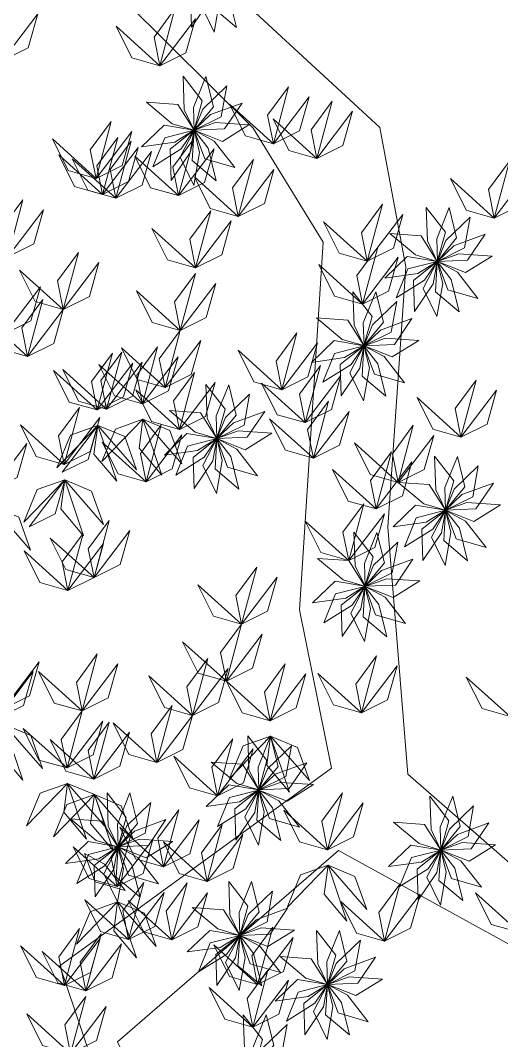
# Model space of a CAD drawing. Header units: inches. Extents: x -173 to 14008, y -3334 to 10368.
# Drawn here: x 9399.7 to 9448.7, y 554.3 to 658 of the extents above; entities that cross this region are included whole.
import ezdxf

# ---------------------------------------------------------------- set-up
doc = ezdxf.new("R2010")
doc.units = ezdxf.units.IN
doc.header["$MEASUREMENT"] = 0
doc.layers.add('ARREDAMENTO', color=8, linetype='Continuous', lineweight=18)

msp = doc.modelspace()

# ---------------------------------------------------------------- linework, layer by layer
at = {"layer": 'ARREDAMENTO', "linetype": 'Continuous', "lineweight": 0}
for points in [[(9460.47, 562.75), (9439.12, 581.37), (9437.09, 606.5), (9438.93, 632.95), (9436.29, 647.12), (9417.53, 664.46)], [(9410.45, 659.92), (9423.4, 647.07), (9430.53, 635.49), (9428.1, 598.09), (9431.38, 581.98), (9403.73, 561.89), (9412.87, 534.84), (9415.51, 517.44), (9401.4, 498.69), (9385.94, 493.47), (9365.96, 492.1), (9351.19, 475.28), (9349.29, 468.18), (9354.42, 475.3), (9366.61, 490.17), (9386.59, 491.54), (9403.34, 496.12), (9417.45, 514.87), (9421.91, 530.36), (9417.37, 537.44), (9409.57, 554.17), (9432.06, 573.6), (9462.43, 556.95)]]:
    msp.add_lwpolyline(points, dxfattribs=at)
at = {"layer": 'ARREDAMENTO', "lineweight": 0}
for points in [[(9417.13, 657.34), (9419.04, 660.17), (9419.45, 662.44), (9417.03, 660.52), (9417.13, 657.34)], [(9419.41, 656.84), (9420, 660.2), (9419.45, 662.44), (9418.02, 659.7), (9419.41, 656.84)], [(9421.69, 657.3), (9420.87, 660.61), (9419.45, 662.43), (9419.26, 659.36), (9421.69, 657.3)], [(9413.89, 653.42), (9413.31, 656.32), (9415.43, 659.21), (9413.89, 653.42)], [(9397.85, 653.92), (9400.51, 655.24), (9401.48, 658.69), (9397.85, 653.92)], [(9413.89, 653.42), (9416.55, 654.74), (9417.52, 658.19), (9413.89, 653.42)], [(9413.89, 653.42), (9411.04, 654.22), (9409.44, 657.44), (9413.89, 653.42)], [(9416.26, 652.35), (9416.38, 648.94), (9417.38, 646.87), (9418.21, 649.84), (9416.26, 652.35)], [(9418.59, 652.33), (9417.32, 649.17), (9417.39, 646.87), (9419.35, 649.24), (9418.59, 652.33)], [(9420.71, 651.37), (9418.26, 649), (9417.39, 646.86), (9420.15, 648.23), (9420.71, 651.37)], [(9425.45, 645.48), (9424.86, 648.39), (9426.99, 651.28), (9425.45, 645.48)], [(9412.55, 649.7), (9415.16, 647.51), (9417.38, 646.87), (9415.72, 649.47), (9412.55, 649.7)], [(9422.26, 649.62), (9419.06, 648.46), (9417.39, 646.86), (9420.47, 646.99), (9422.26, 649.62)], [(9425.45, 645.48), (9422.6, 646.29), (9421, 649.5), (9425.45, 645.48)], [(9425.45, 645.48), (9428.1, 646.8), (9429.08, 650.26), (9425.45, 645.48)], [(9429.88, 644), (9429.29, 646.91), (9431.42, 649.8), (9429.88, 644)], [(9429.88, 644), (9432.53, 645.32), (9433.51, 648.78), (9429.88, 644)], [(9407.41, 641.95), (9406.82, 644.85), (9408.95, 647.74), (9407.41, 641.95)], [(9422.96, 647.4), (9419.56, 647.64), (9417.39, 646.86), (9420.26, 645.72), (9422.96, 647.4)], [(9429.88, 644), (9427.02, 644.81), (9425.42, 648.02), (9429.88, 644)], [(9407.41, 641.95), (9410.06, 643.27), (9411.04, 646.72), (9407.41, 641.95)], [(9412.04, 645.17), (9415.41, 645.65), (9417.37, 646.86), (9414.33, 647.38), (9412.04, 645.17)], [(9413.19, 643.14), (9416.08, 644.95), (9417.37, 646.86), (9414.39, 646.09), (9413.19, 643.14)], [(9415.06, 641.76), (9416.97, 644.58), (9417.37, 646.85), (9414.96, 644.94), (9415.06, 641.76)], [(9417.34, 641.25), (9417.93, 644.61), (9417.38, 646.85), (9415.95, 644.12), (9417.34, 641.25)], [(9419.62, 641.72), (9418.8, 645.03), (9417.38, 646.85), (9417.19, 643.77), (9419.62, 641.72)], [(9421.52, 643.08), (9419.42, 645.76), (9417.39, 646.85), (9418.46, 643.96), (9421.52, 643.08)], [(9407.41, 641.95), (9404.56, 642.75), (9402.96, 645.97), (9407.41, 641.95)], [(9408.06, 640.32), (9407.48, 643.23), (9409.61, 646.12), (9408.06, 640.32)], [(9409.43, 639.94), (9408.85, 642.85), (9410.97, 645.74), (9409.43, 639.94)], [(9415.8, 640.21), (9415.21, 643.11), (9417.34, 646), (9415.8, 640.21)], [(9408.06, 640.32), (9405.21, 641.13), (9403.61, 644.34), (9408.06, 640.32)], [(9408.06, 640.32), (9410.72, 641.65), (9411.69, 645.1), (9408.06, 640.32)], [(9409.43, 639.94), (9412.08, 641.26), (9413.06, 644.71), (9409.43, 639.94)], [(9415.8, 640.21), (9418.45, 641.53), (9419.43, 644.98), (9415.8, 640.21)], [(9409.43, 639.94), (9406.58, 640.75), (9404.98, 643.96), (9409.43, 639.94)], [(9415.8, 640.21), (9412.94, 641.01), (9411.34, 644.23), (9415.8, 640.21)], [(9421.88, 638.1), (9421.29, 641), (9423.42, 643.89), (9421.88, 638.1)], [(9447.93, 637.92), (9447.34, 640.83), (9449.47, 643.72), (9447.93, 637.92)], [(9421.88, 638.1), (9424.53, 639.42), (9425.51, 642.87), (9421.88, 638.1)], [(9447.93, 637.92), (9450.58, 639.24), (9451.56, 642.7), (9447.93, 637.92)], [(9421.88, 638.1), (9419.03, 638.91), (9417.43, 642.12), (9421.88, 638.1)], [(9447.93, 637.92), (9445.08, 638.73), (9443.48, 641.94), (9447.93, 637.92)], [(9398.42, 634), (9397.83, 636.9), (9399.96, 639.79), (9398.42, 634)], [(9435, 633.53), (9434.42, 636.44), (9436.55, 639.33), (9435, 633.53)], [(9398.42, 634), (9401.07, 635.32), (9402.05, 638.77), (9398.42, 634)], [(9417.54, 632.86), (9416.95, 635.77), (9419.08, 638.66), (9417.54, 632.86)], [(9435, 633.53), (9437.66, 634.85), (9438.63, 638.3), (9435, 633.53)], [(9441.01, 639.01), (9441.13, 635.6), (9442.13, 633.52), (9442.96, 636.49), (9441.01, 639.01)], [(9443.34, 638.99), (9442.07, 635.83), (9442.14, 633.52), (9444.1, 635.9), (9443.34, 638.99)], [(9417.54, 632.86), (9420.19, 634.18), (9421.17, 637.64), (9417.54, 632.86)], [(9435, 633.53), (9432.15, 634.34), (9430.55, 637.55), (9435, 633.53)], [(9445.46, 638.02), (9443.01, 635.65), (9442.14, 633.52), (9444.9, 634.89), (9445.46, 638.02)], [(9417.54, 632.86), (9414.69, 633.67), (9413.09, 636.88), (9417.54, 632.86)], [(9437.3, 636.36), (9439.91, 634.17), (9442.13, 633.52), (9440.48, 636.13), (9437.3, 636.36)], [(9447.01, 636.28), (9443.81, 635.11), (9442.14, 633.52), (9445.22, 633.64), (9447.01, 636.28)], [(9434.53, 629.18), (9433.94, 632.08), (9436.07, 634.97), (9434.53, 629.18)], [(9404.07, 628.62), (9403.48, 631.53), (9405.61, 634.42), (9404.07, 628.62)], [(9434.53, 629.18), (9437.18, 630.5), (9438.16, 633.95), (9434.53, 629.18)], [(9436.79, 631.83), (9440.16, 632.3), (9442.12, 633.52), (9439.08, 634.03), (9436.79, 631.83)], [(9447.71, 634.06), (9444.31, 634.29), (9442.14, 633.51), (9445.01, 632.38), (9447.71, 634.06)], [(9404.07, 628.62), (9406.72, 629.94), (9407.7, 633.4), (9404.07, 628.62)], [(9434.53, 629.18), (9431.67, 629.99), (9430.07, 633.2), (9434.53, 629.18)], [(9437.94, 629.8), (9440.83, 631.6), (9442.12, 633.51), (9439.14, 632.75), (9437.94, 629.8)], [(9439.81, 628.41), (9441.72, 631.24), (9442.13, 633.51), (9439.71, 631.59), (9439.81, 628.41)], [(9442.09, 627.91), (9442.68, 631.27), (9442.13, 633.51), (9440.7, 630.77), (9442.09, 627.91)], [(9444.37, 628.38), (9443.55, 631.68), (9442.13, 633.51), (9441.94, 630.43), (9444.37, 628.38)], [(9446.27, 629.73), (9444.17, 632.42), (9442.14, 633.51), (9443.21, 630.62), (9446.27, 629.73)], [(9404.07, 628.62), (9401.21, 629.43), (9399.61, 632.64), (9404.07, 628.62)], [(9415.97, 626.5), (9415.39, 629.4), (9417.51, 632.29), (9415.97, 626.5)], [(9398.12, 626.16), (9400.77, 627.48), (9401.75, 630.93), (9398.12, 626.16)], [(9415.97, 626.5), (9418.62, 627.82), (9419.6, 631.27), (9415.97, 626.5)], [(9415.97, 626.5), (9413.12, 627.3), (9411.52, 630.52), (9415.97, 626.5)], [(9433.55, 630.43), (9433.67, 627.03), (9434.67, 624.95), (9435.5, 627.92), (9433.55, 630.43)], [(9435.88, 630.42), (9434.6, 627.26), (9434.68, 624.95), (9436.64, 627.33), (9435.88, 630.42)], [(9400.44, 623.85), (9399.85, 626.75), (9401.98, 629.64), (9400.44, 623.85)], [(9438, 629.45), (9435.55, 627.08), (9434.68, 624.95), (9437.44, 626.32), (9438, 629.45)], [(9400.44, 623.85), (9397.58, 624.65), (9395.98, 627.87), (9400.44, 623.85)], [(9400.44, 623.85), (9403.09, 625.17), (9404.07, 628.62), (9400.44, 623.85)], [(9429.84, 627.78), (9432.45, 625.59), (9434.66, 624.95), (9433.01, 627.55), (9429.84, 627.78)], [(9439.55, 627.71), (9436.34, 626.54), (9434.68, 624.94), (9437.76, 625.07), (9439.55, 627.71)], [(9414.43, 620.7), (9413.84, 623.61), (9415.97, 626.5), (9414.43, 620.7)], [(9426.31, 620.46), (9425.73, 623.37), (9427.85, 626.26), (9426.31, 620.46)], [(9440.25, 625.48), (9436.85, 625.72), (9434.68, 624.94), (9437.55, 623.8), (9440.25, 625.48)], [(9414.43, 620.7), (9411.58, 621.51), (9409.98, 624.72), (9414.43, 620.7)], [(9412.12, 619.03), (9411.54, 621.94), (9413.67, 624.83), (9412.12, 619.03)], [(9414.43, 620.7), (9417.08, 622.02), (9418.06, 625.48), (9414.43, 620.7)], [(9426.31, 620.46), (9428.97, 621.78), (9429.94, 625.23), (9426.31, 620.46)], [(9429.33, 623.25), (9432.7, 623.73), (9434.66, 624.94), (9431.62, 625.46), (9429.33, 623.25)], [(9430.47, 621.23), (9433.36, 623.03), (9434.66, 624.94), (9431.67, 624.17), (9430.47, 621.23)], [(9432.35, 619.84), (9434.25, 622.67), (9434.66, 624.94), (9432.25, 623.02), (9432.35, 619.84)], [(9434.62, 619.34), (9435.22, 622.69), (9434.67, 624.93), (9433.24, 622.2), (9434.62, 619.34)], [(9436.91, 619.8), (9436.08, 623.11), (9434.67, 624.93), (9434.48, 621.86), (9436.91, 619.8)], [(9438.8, 621.16), (9436.71, 623.84), (9434.67, 624.93), (9435.75, 622.04), (9438.8, 621.16)], [(9407.53, 618.41), (9406.94, 621.31), (9409.07, 624.2), (9407.53, 618.41)], [(9408.46, 618.5), (9407.88, 621.4), (9410.01, 624.29), (9408.46, 618.5)], [(9412.12, 619.03), (9414.78, 620.35), (9415.75, 623.8), (9412.12, 619.03)], [(9426.31, 620.46), (9423.46, 621.27), (9421.86, 624.48), (9426.31, 620.46)], [(9408.46, 618.5), (9405.61, 619.3), (9404.01, 622.52), (9408.46, 618.5)], [(9407.53, 618.41), (9410.18, 619.73), (9411.16, 623.18), (9407.53, 618.41)], [(9412.12, 619.03), (9409.27, 619.84), (9407.67, 623.05), (9412.12, 619.03)], [(9408.46, 618.5), (9411.12, 619.82), (9412.1, 623.27), (9408.46, 618.5)], [(9428.7, 617.12), (9428.11, 620.03), (9430.24, 622.92), (9428.7, 617.12)], [(9407.53, 618.41), (9404.68, 619.21), (9403.08, 622.43), (9407.53, 618.41)], [(9415.89, 616.43), (9415.3, 619.34), (9417.43, 622.23), (9415.89, 616.43)], [(9428.7, 617.12), (9431.35, 618.45), (9432.33, 621.9), (9428.7, 617.12)], [(9444.53, 615.66), (9443.95, 618.56), (9446.07, 621.45), (9444.53, 615.66)], [(9415.89, 616.43), (9413.03, 617.24), (9411.44, 620.45), (9415.89, 616.43)], [(9415.89, 616.43), (9418.54, 617.75), (9419.52, 621.2), (9415.89, 616.43)], [(9418.58, 621), (9418.7, 617.59), (9419.7, 615.52), (9420.53, 618.49), (9418.58, 621)], [(9420.91, 620.98), (9419.64, 617.82), (9419.71, 615.51), (9421.67, 617.89), (9420.91, 620.98)], [(9428.7, 617.12), (9425.85, 617.93), (9424.25, 621.14), (9428.7, 617.12)], [(9444.53, 615.66), (9447.19, 616.98), (9448.16, 620.43), (9444.53, 615.66)], [(9423.03, 620.02), (9420.58, 617.65), (9419.71, 615.51), (9422.47, 616.88), (9423.03, 620.02)], [(9444.53, 615.66), (9441.68, 616.46), (9440.08, 619.67), (9444.53, 615.66)], [(9404.16, 612.87), (9403.58, 615.77), (9405.71, 618.66), (9404.16, 612.87)], [(9404.16, 612.87), (9403.58, 615.77), (9405.71, 618.66), (9404.16, 612.87)], [(9414.87, 618.35), (9417.48, 616.16), (9419.7, 615.52), (9418.04, 618.12), (9414.87, 618.35)], [(9429.52, 613.5), (9428.93, 616.41), (9431.06, 619.3), (9429.52, 613.5)], [(9404.16, 612.87), (9406.82, 614.19), (9407.8, 617.64), (9404.16, 612.87)], [(9404.16, 612.87), (9406.82, 614.19), (9407.8, 617.64), (9404.16, 612.87)], [(9412.18, 617.46), (9409.38, 616.47), (9408, 613.16), (9412.18, 617.46)], [(9412.18, 617.46), (9411.79, 614.53), (9414.1, 611.78), (9412.18, 617.46)], [(9412.18, 617.46), (9414.91, 616.32), (9416.12, 612.94), (9412.18, 617.46)], [(9424.58, 618.27), (9421.38, 617.1), (9419.71, 615.51), (9422.79, 615.64), (9424.58, 618.27)], [(9429.52, 613.5), (9426.67, 614.31), (9425.07, 617.52), (9429.52, 613.5)], [(9429.52, 613.5), (9432.17, 614.82), (9433.15, 618.27), (9429.52, 613.5)], [(9404.16, 612.87), (9401.31, 613.67), (9399.71, 616.89), (9404.16, 612.87)], [(9404.16, 612.87), (9401.31, 613.67), (9399.71, 616.89), (9404.16, 612.87)], [(9407.58, 616.84), (9404.79, 615.84), (9403.41, 612.53), (9407.58, 616.84)], [(9403.95, 612.07), (9406.6, 613.39), (9407.58, 616.84), (9403.95, 612.07)], [(9407.58, 616.84), (9407.19, 613.9), (9409.51, 611.16), (9407.58, 616.84)], [(9407.58, 616.84), (9410.32, 615.7), (9411.52, 612.32), (9407.58, 616.84)], [(9412.5, 611.1), (9411.91, 614), (9414.04, 616.89), (9412.5, 611.1)], [(9425.28, 616.05), (9421.88, 616.29), (9419.71, 615.5), (9422.58, 614.37), (9425.28, 616.05)], [(9438.14, 611.05), (9437.56, 613.96), (9439.68, 616.85), (9438.14, 611.05)], [(9412.5, 611.1), (9415.15, 612.42), (9416.13, 615.87), (9412.5, 611.1)], [(9414.36, 613.82), (9417.73, 614.29), (9419.69, 615.51), (9416.65, 616.02), (9414.36, 613.82)], [(9415.51, 611.79), (9418.4, 613.6), (9419.69, 615.51), (9416.71, 614.74), (9415.51, 611.79)], [(9417.38, 610.41), (9419.29, 613.23), (9419.7, 615.5), (9417.28, 613.59), (9417.38, 610.41)], [(9419.66, 609.9), (9420.25, 613.26), (9419.7, 615.5), (9418.27, 612.77), (9419.66, 609.9)], [(9421.94, 610.37), (9421.12, 613.68), (9419.7, 615.5), (9419.51, 612.42), (9421.94, 610.37)], [(9423.84, 611.72), (9421.74, 614.41), (9419.71, 615.5), (9420.78, 612.61), (9423.84, 611.72)], [(9438.14, 611.05), (9440.79, 612.37), (9441.77, 615.82), (9438.14, 611.05)], [(9396.74, 610.23), (9399.39, 611.55), (9400.37, 615), (9396.74, 610.23)], [(9412.5, 611.1), (9409.64, 611.9), (9408.04, 615.12), (9412.5, 611.1)], [(9438.14, 611.05), (9435.29, 611.86), (9433.69, 615.07), (9438.14, 611.05)], [(9435.92, 608.35), (9435.34, 611.25), (9437.47, 614.14), (9435.92, 608.35)], [(9441.85, 613.7), (9441.97, 610.29), (9442.97, 608.22), (9443.8, 611.19), (9441.85, 613.7)], [(9444.18, 613.68), (9442.9, 610.52), (9442.98, 608.22), (9444.94, 610.59), (9444.18, 613.68)], [(9435.92, 608.35), (9433.07, 609.15), (9431.47, 612.37), (9435.92, 608.35)], [(9435.92, 608.35), (9438.58, 609.67), (9439.55, 613.12), (9435.92, 608.35)], [(9446.3, 612.72), (9443.85, 610.35), (9442.98, 608.21), (9445.74, 609.58), (9446.3, 612.72)], [(9404.22, 611.3), (9401.42, 610.31), (9400.04, 606.99), (9404.22, 611.3)], [(9400.59, 606.53), (9403.24, 607.85), (9404.22, 611.3), (9400.59, 606.53)], [(9404.22, 611.3), (9403.83, 608.36), (9406.14, 605.62), (9404.22, 611.3)], [(9404.22, 611.3), (9406.95, 610.16), (9408.16, 606.78), (9404.22, 611.3)], [(9438.14, 611.05), (9440.75, 608.86), (9442.97, 608.22), (9441.31, 610.82), (9438.14, 611.05)], [(9447.85, 610.97), (9444.64, 609.81), (9442.98, 608.21), (9446.06, 608.34), (9447.85, 610.97)], [(9396.79, 608.66), (9399.53, 607.52), (9400.73, 604.14), (9396.79, 608.66)], [(9433.12, 603.09), (9432.53, 605.99), (9434.66, 608.88), (9433.12, 603.09)], [(9437.63, 606.52), (9441, 606.99), (9442.96, 608.21), (9439.92, 608.72), (9437.63, 606.52)], [(9438.78, 604.49), (9441.67, 606.3), (9442.96, 608.21), (9439.97, 607.44), (9438.78, 604.49)], [(9440.65, 603.11), (9442.56, 605.93), (9442.96, 608.2), (9440.55, 606.29), (9440.65, 603.11)], [(9442.93, 602.6), (9443.52, 605.96), (9442.97, 608.2), (9441.54, 605.47), (9442.93, 602.6)], [(9445.21, 603.07), (9444.38, 606.38), (9442.97, 608.2), (9442.78, 605.12), (9445.21, 603.07)], [(9447.11, 604.42), (9445.01, 607.11), (9442.97, 608.2), (9444.05, 605.31), (9447.11, 604.42)], [(9448.55, 608.75), (9445.15, 608.99), (9442.98, 608.21), (9445.85, 607.07), (9448.55, 608.75)], [(9407.2, 601.37), (9406.61, 604.28), (9408.74, 607.17), (9407.2, 601.37)], [(9433.12, 603.09), (9430.27, 603.9), (9428.67, 607.11), (9433.12, 603.09)], [(9433.12, 603.09), (9435.77, 604.41), (9436.75, 607.86), (9433.12, 603.09)], [(9407.2, 601.37), (9409.85, 602.69), (9410.83, 606.15), (9407.2, 601.37)], [(9433.65, 605.97), (9433.77, 602.56), (9434.78, 600.49), (9435.61, 603.46), (9433.65, 605.97)], [(9435.99, 605.95), (9434.71, 602.79), (9434.78, 600.48), (9436.75, 602.86), (9435.99, 605.95)], [(9407.2, 601.37), (9404.34, 602.18), (9402.74, 605.39), (9407.2, 601.37)], [(9404.54, 600.05), (9403.96, 602.96), (9406.08, 605.85), (9404.54, 600.05)], [(9438.11, 604.98), (9435.65, 602.62), (9434.78, 600.48), (9437.55, 601.85), (9438.11, 604.98)], [(9404.54, 600.05), (9401.69, 600.86), (9400.09, 604.07), (9404.54, 600.05)], [(9404.54, 600.05), (9407.2, 601.37), (9408.17, 604.82), (9404.54, 600.05)], [(9429.94, 603.32), (9432.56, 601.13), (9434.77, 600.48), (9433.12, 603.09), (9429.94, 603.32)], [(9439.65, 603.24), (9436.45, 602.07), (9434.78, 600.48), (9437.87, 600.61), (9439.65, 603.24)], [(9422.21, 596.62), (9421.62, 599.53), (9423.75, 602.42), (9422.21, 596.62)], [(9422.21, 596.62), (9424.86, 597.94), (9425.84, 601.4), (9422.21, 596.62)], [(9429.43, 598.79), (9432.81, 599.26), (9434.77, 600.48), (9431.73, 600.99), (9429.43, 598.79)], [(9440.35, 601.02), (9436.95, 601.25), (9434.78, 600.47), (9437.65, 599.34), (9440.35, 601.02)], [(9422.21, 596.62), (9419.36, 597.43), (9417.76, 600.64), (9422.21, 596.62)], [(9430.58, 596.76), (9433.47, 598.57), (9434.77, 600.47), (9431.78, 599.71), (9430.58, 596.76)], [(9432.45, 595.37), (9434.36, 598.2), (9434.77, 600.47), (9432.35, 598.56), (9432.45, 595.37)], [(9434.73, 594.87), (9435.32, 598.23), (9434.77, 600.47), (9433.34, 597.74), (9434.73, 594.87)], [(9437.01, 595.34), (9436.19, 598.64), (9434.77, 600.47), (9434.58, 597.39), (9437.01, 595.34)], [(9438.91, 596.69), (9436.81, 599.38), (9434.78, 600.47), (9435.85, 597.58), (9438.91, 596.69)], [(9420.67, 590.83), (9420.08, 593.73), (9422.21, 596.62), (9420.67, 590.83)], [(9420.67, 590.83), (9423.32, 592.15), (9424.3, 595.6), (9420.67, 590.83)], [(9420.67, 590.83), (9417.81, 591.63), (9416.21, 594.84), (9420.67, 590.83)], [(9405.99, 587.8), (9405.4, 590.71), (9407.53, 593.6), (9405.99, 587.8)], [(9397.98, 588.03), (9400.63, 589.35), (9401.61, 592.8), (9397.98, 588.03)], [(9405.99, 587.8), (9408.64, 589.12), (9409.62, 592.58), (9405.99, 587.8)], [(9417.23, 587.34), (9416.64, 590.25), (9418.77, 593.14), (9417.23, 587.34)], [(9425.12, 586.81), (9424.53, 589.71), (9426.66, 592.6), (9425.12, 586.81)], [(9434.42, 587.6), (9433.83, 590.51), (9435.96, 593.4), (9434.42, 587.6)], [(9397.37, 587.04), (9400.02, 588.36), (9401, 591.81), (9397.37, 587.04)], [(9405.99, 587.8), (9403.14, 588.61), (9401.54, 591.82), (9405.99, 587.8)], [(9417.23, 587.34), (9414.38, 588.15), (9412.78, 591.36), (9417.23, 587.34)], [(9417.23, 587.34), (9419.88, 588.67), (9420.86, 592.12), (9417.23, 587.34)], [(9425.12, 586.81), (9427.77, 588.13), (9428.75, 591.58), (9425.12, 586.81)], [(9434.42, 587.6), (9431.56, 588.41), (9429.96, 591.62), (9434.42, 587.6)], [(9434.42, 587.6), (9437.07, 588.93), (9438.05, 592.38), (9434.42, 587.6)], [(9425.12, 586.81), (9422.27, 587.61), (9420.67, 590.83), (9425.12, 586.81)], [(9449.53, 587.23), (9446.68, 588.04), (9445.08, 591.25), (9449.53, 587.23)], [(9413.6, 582.57), (9413.01, 585.48), (9415.14, 588.37), (9413.6, 582.57)], [(9404.45, 582.01), (9403.86, 584.91), (9405.99, 587.8), (9404.45, 582.01)], [(9413.6, 582.57), (9416.25, 583.89), (9417.23, 587.34), (9413.6, 582.57)], [(9398.03, 586.46), (9397.64, 583.52), (9399.95, 580.78), (9398.03, 586.46)], [(9398.03, 586.46), (9400.76, 585.32), (9401.97, 581.94), (9398.03, 586.46)], [(9404.45, 582.01), (9407.1, 583.33), (9408.08, 586.78), (9404.45, 582.01)], [(9407.18, 580.87), (9406.6, 583.77), (9408.73, 586.66), (9407.18, 580.87)], [(9413.6, 582.57), (9410.75, 583.38), (9409.15, 586.59), (9413.6, 582.57)], [(9404.45, 582.01), (9401.59, 582.81), (9399.99, 586.03), (9404.45, 582.01)], [(9407.18, 580.87), (9409.84, 582.19), (9410.81, 585.64), (9407.18, 580.87)], [(9425.17, 585.24), (9422.38, 584.24), (9421, 580.93), (9425.17, 585.24)], [(9422.84, 585.26), (9422.96, 581.85), (9423.96, 579.78), (9424.79, 582.75), (9422.84, 585.26)], [(9425.17, 585.24), (9423.89, 582.08), (9423.97, 579.77), (9425.93, 582.15), (9425.17, 585.24)], [(9425.17, 585.24), (9424.78, 582.3), (9427.1, 579.56), (9425.17, 585.24)], [(9425.17, 585.24), (9427.91, 584.1), (9429.11, 580.72), (9425.17, 585.24)], [(9407.18, 580.87), (9404.33, 581.67), (9402.73, 584.89), (9407.18, 580.87)], [(9419.76, 579.18), (9419.18, 582.09), (9421.31, 584.98), (9419.76, 579.18)], [(9427.29, 584.27), (9424.84, 581.91), (9423.97, 579.77), (9426.73, 581.14), (9427.29, 584.27)], [(9419.76, 579.18), (9416.91, 579.99), (9415.31, 583.2), (9419.76, 579.18)], [(9419.76, 579.18), (9422.42, 580.5), (9423.4, 583.95), (9419.76, 579.18)], [(9419.13, 582.61), (9421.74, 580.42), (9423.96, 579.77), (9422.3, 582.38), (9419.13, 582.61)], [(9428.84, 582.53), (9425.64, 581.36), (9423.97, 579.77), (9427.05, 579.9), (9428.84, 582.53)], [(9404.5, 580.44), (9401.71, 579.44), (9400.33, 576.13), (9404.5, 580.44)], [(9404.5, 580.44), (9404.11, 577.5), (9406.43, 574.76), (9404.5, 580.44)], [(9404.5, 580.44), (9407.24, 579.3), (9408.44, 575.92), (9404.5, 580.44)], [(9418.62, 578.08), (9421.99, 578.55), (9423.95, 579.77), (9420.91, 580.28), (9418.62, 578.08)], [(9429.54, 580.31), (9426.14, 580.54), (9423.97, 579.76), (9426.84, 578.63), (9429.54, 580.31)], [(9407.24, 579.3), (9404.44, 578.3), (9403.06, 574.99), (9407.24, 579.3)], [(9407.24, 579.3), (9406.85, 576.36), (9409.16, 573.62), (9407.24, 579.3)], [(9407.24, 579.3), (9409.97, 578.16), (9411.18, 574.78), (9407.24, 579.3)], [(9408.52, 579.48), (9408.64, 576.07), (9409.64, 574), (9410.47, 576.97), (9408.52, 579.48)], [(9410.85, 579.46), (9409.57, 576.3), (9409.64, 574), (9411.61, 576.37), (9410.85, 579.46)], [(9419.77, 576.05), (9422.66, 577.86), (9423.95, 579.76), (9420.97, 579), (9419.77, 576.05)], [(9421.64, 574.67), (9423.55, 577.49), (9423.95, 579.76), (9421.54, 577.85), (9421.64, 574.67)], [(9423.92, 574.16), (9424.51, 577.52), (9423.96, 579.76), (9422.53, 577.03), (9423.92, 574.16)], [(9426.2, 574.63), (9425.37, 577.94), (9423.96, 579.76), (9423.77, 576.68), (9426.2, 574.63)], [(9428.1, 575.98), (9426, 578.67), (9423.96, 579.76), (9425.04, 576.87), (9428.1, 575.98)], [(9430.96, 573.68), (9430.38, 576.59), (9432.5, 579.48), (9430.96, 573.68)], [(9441.37, 579.15), (9441.49, 575.74), (9442.49, 573.66), (9443.32, 576.63), (9441.37, 579.15)], [(9443.7, 579.13), (9442.42, 575.97), (9442.5, 573.66), (9444.46, 576.04), (9443.7, 579.13)], [(9412.97, 578.5), (9410.52, 576.13), (9409.65, 573.99), (9412.41, 575.36), (9412.97, 578.5)], [(9430.96, 573.68), (9433.61, 575.01), (9434.59, 578.46), (9430.96, 573.68)], [(9445.82, 578.16), (9443.37, 575.79), (9442.5, 573.66), (9445.26, 575.03), (9445.82, 578.16)], [(9414.28, 571.95), (9413.7, 574.86), (9415.83, 577.75), (9414.28, 571.95)], [(9430.96, 573.68), (9428.11, 574.49), (9426.51, 577.7), (9430.96, 573.68)], [(9404.81, 576.83), (9407.42, 574.64), (9409.63, 574), (9407.98, 576.6), (9404.81, 576.83)], [(9414.51, 576.75), (9411.31, 575.59), (9409.65, 573.99), (9412.73, 574.12), (9414.51, 576.75)], [(9414.28, 571.95), (9411.43, 572.76), (9409.83, 575.97), (9414.28, 571.95)], [(9414.28, 571.95), (9416.94, 573.27), (9417.91, 576.73), (9414.28, 571.95)], [(9418.71, 570.47), (9418.13, 573.38), (9420.25, 576.27), (9418.71, 570.47)], [(9437.66, 576.5), (9440.27, 574.31), (9442.49, 573.66), (9440.83, 576.27), (9437.66, 576.5)], [(9447.37, 576.42), (9444.17, 575.25), (9442.5, 573.66), (9445.58, 573.78), (9447.37, 576.42)], [(9409.54, 569.95), (9408.95, 572.86), (9411.08, 575.75), (9409.54, 569.95)], [(9415.22, 574.53), (9411.82, 574.77), (9409.65, 573.99), (9412.51, 572.85), (9415.22, 574.53)], [(9418.71, 570.47), (9421.37, 571.79), (9422.34, 575.25), (9418.71, 570.47)], [(9404.29, 572.3), (9407.67, 572.78), (9409.63, 573.99), (9406.59, 574.51), (9404.29, 572.3)], [(9409.54, 569.95), (9406.69, 570.76), (9405.09, 573.97), (9409.54, 569.95)], [(9405.44, 570.27), (9408.33, 572.08), (9409.63, 573.99), (9406.64, 573.22), (9405.44, 570.27)], [(9407.32, 568.89), (9409.22, 571.71), (9409.63, 573.98), (9407.21, 572.07), (9407.32, 568.89)], [(9409.59, 568.38), (9410.18, 571.74), (9409.63, 573.98), (9408.2, 571.25), (9409.59, 568.38)], [(9411.88, 568.85), (9411.05, 572.16), (9409.64, 573.98), (9409.44, 570.9), (9411.88, 568.85)], [(9409.54, 569.95), (9412.19, 571.27), (9413.17, 574.73), (9409.54, 569.95)], [(9413.77, 570.21), (9411.67, 572.89), (9409.64, 573.98), (9410.72, 571.09), (9413.77, 570.21)], [(9418.71, 570.47), (9415.86, 571.28), (9414.26, 574.49), (9418.71, 570.47)], [(9437.15, 571.97), (9440.52, 572.44), (9442.48, 573.66), (9439.44, 574.17), (9437.15, 571.97)], [(9448.07, 574.2), (9444.67, 574.43), (9442.5, 573.65), (9445.37, 572.52), (9448.07, 574.2)], [(9410.35, 569.55), (9408.25, 572.23), (9406.22, 573.32), (9407.3, 570.43), (9410.35, 569.55)], [(9438.3, 569.94), (9441.19, 571.74), (9442.48, 573.65), (9439.5, 572.89), (9438.3, 569.94)], [(9440.17, 568.55), (9442.08, 571.38), (9442.48, 573.65), (9440.07, 571.73), (9440.17, 568.55)], [(9442.45, 568.05), (9443.04, 571.41), (9442.49, 573.65), (9441.06, 570.91), (9442.45, 568.05)], [(9444.73, 568.52), (9443.9, 571.82), (9442.49, 573.65), (9442.3, 570.57), (9444.73, 568.52)], [(9446.63, 569.87), (9444.53, 572.56), (9442.49, 573.65), (9443.57, 570.76), (9446.63, 569.87)], [(9431.01, 572.12), (9428.22, 571.12), (9426.84, 567.81), (9431.01, 572.12)], [(9431.01, 572.12), (9430.62, 569.18), (9432.94, 566.44), (9431.01, 572.12)], [(9431.01, 572.12), (9433.75, 570.98), (9434.95, 567.6), (9431.01, 572.12)], [(9410.71, 564.57), (9410.13, 567.48), (9412.26, 570.37), (9410.71, 564.57)], [(9415.12, 564.52), (9414.53, 567.43), (9416.66, 570.32), (9415.12, 564.52)], [(9420.9, 570.47), (9421.02, 567.06), (9422.03, 564.98), (9422.86, 567.95), (9420.9, 570.47)], [(9423.23, 570.45), (9421.96, 567.29), (9422.03, 564.98), (9424, 567.36), (9423.23, 570.45)], [(9436.77, 564.39), (9436.18, 567.3), (9438.31, 570.19), (9436.77, 564.39)], [(9410.71, 564.57), (9407.86, 565.38), (9406.26, 568.59), (9410.71, 564.57)], [(9415.12, 564.52), (9412.27, 565.33), (9410.67, 568.54), (9415.12, 564.52)], [(9410.71, 564.57), (9413.37, 565.89), (9414.35, 569.34), (9410.71, 564.57)], [(9415.12, 564.52), (9417.77, 565.84), (9418.75, 569.3), (9415.12, 564.52)], [(9425.36, 569.48), (9422.9, 567.11), (9422.03, 564.98), (9424.8, 566.35), (9425.36, 569.48)], [(9436.77, 564.39), (9439.42, 565.71), (9440.4, 569.17), (9436.77, 564.39)], [(9450.46, 565.29), (9447.61, 566.09), (9446.01, 569.31), (9450.46, 565.29)], [(9409.59, 568.38), (9406.8, 567.39), (9405.42, 564.08), (9409.59, 568.38)], [(9409.59, 568.38), (9409.2, 565.45), (9411.52, 562.7), (9409.59, 568.38)], [(9409.59, 568.38), (9412.33, 567.24), (9413.53, 563.86), (9409.59, 568.38)], [(9417.19, 567.82), (9419.8, 565.63), (9422.02, 564.98), (9420.37, 567.59), (9417.19, 567.82)], [(9426.9, 567.74), (9423.7, 566.57), (9422.03, 564.98), (9425.11, 565.1), (9426.9, 567.74)], [(9436.77, 564.39), (9433.91, 565.2), (9432.31, 568.41), (9436.77, 564.39)], [(9404.19, 559.89), (9403.6, 562.8), (9405.73, 565.69), (9404.19, 559.89)], [(9416.68, 563.29), (9420.05, 563.76), (9422.02, 564.98), (9418.97, 565.49), (9416.68, 563.29)], [(9427.6, 565.52), (9424.2, 565.75), (9422.03, 564.97), (9424.9, 563.84), (9427.6, 565.52)], [(9423.84, 560), (9423.26, 562.91), (9425.38, 565.8), (9423.84, 560)], [(9429.85, 565.48), (9429.97, 562.07), (9430.97, 559.99), (9431.8, 562.97), (9429.85, 565.48)], [(9432.18, 565.46), (9430.9, 562.3), (9430.97, 559.99), (9432.94, 562.37), (9432.18, 565.46)], [(9404.19, 559.89), (9406.84, 561.21), (9407.82, 564.66), (9404.19, 559.89)], [(9406.37, 559.33), (9405.79, 562.24), (9407.92, 565.13), (9406.37, 559.33)], [(9417.83, 561.26), (9420.72, 563.06), (9422.02, 564.97), (9419.03, 564.21), (9417.83, 561.26)], [(9419.7, 559.87), (9421.61, 562.7), (9422.02, 564.97), (9419.6, 563.05), (9419.7, 559.87)], [(9421.98, 559.37), (9422.57, 562.73), (9422.02, 564.97), (9420.59, 562.23), (9421.98, 559.37)], [(9424.26, 559.84), (9423.44, 563.14), (9422.02, 564.97), (9421.83, 561.89), (9424.26, 559.84)], [(9426.16, 561.19), (9424.06, 563.88), (9422.03, 564.97), (9423.1, 562.08), (9426.16, 561.19)], [(9423.84, 560), (9426.49, 561.32), (9427.47, 564.77), (9423.84, 560)], [(9434.3, 564.49), (9431.85, 562.13), (9430.98, 559.99), (9433.74, 561.36), (9434.3, 564.49)], [(9404.19, 559.89), (9401.33, 560.7), (9399.73, 563.91), (9404.19, 559.89)], [(9406.37, 559.33), (9403.52, 560.14), (9401.92, 563.35), (9406.37, 559.33)], [(9406.37, 559.33), (9409.03, 560.65), (9410, 564.11), (9406.37, 559.33)], [(9423.84, 560), (9420.99, 560.81), (9419.39, 564.02), (9423.84, 560)], [(9426.14, 562.83), (9428.75, 560.64), (9430.96, 559.99), (9429.31, 562.6), (9426.14, 562.83)], [(9435.85, 562.75), (9432.64, 561.58), (9430.98, 559.99), (9434.06, 560.12), (9435.85, 562.75)], [(9423.36, 555.65), (9422.78, 558.56), (9424.9, 561.45), (9423.36, 555.65)], [(9423.36, 555.65), (9426.02, 556.97), (9426.99, 560.42), (9423.36, 555.65)], [(9425.62, 558.3), (9429, 558.77), (9430.96, 559.99), (9427.92, 560.5), (9425.62, 558.3)], [(9436.55, 560.53), (9433.15, 560.76), (9430.98, 559.98), (9433.84, 558.85), (9436.55, 560.53)], [(9423.36, 555.65), (9420.51, 556.46), (9418.91, 559.67), (9423.36, 555.65)], [(9426.77, 556.27), (9429.66, 558.08), (9430.96, 559.98), (9427.97, 559.22), (9426.77, 556.27)], [(9428.65, 554.88), (9430.55, 557.71), (9430.96, 559.98), (9428.54, 558.06), (9428.65, 554.88)], [(9430.92, 554.38), (9431.51, 557.74), (9430.96, 559.98), (9429.54, 557.24), (9430.92, 554.38)], [(9433.21, 554.85), (9432.38, 558.15), (9430.97, 559.98), (9430.77, 556.9), (9433.21, 554.85)], [(9435.1, 556.2), (9433, 558.89), (9430.97, 559.98), (9432.05, 557.09), (9435.1, 556.2)], [(9404.81, 552.97), (9404.22, 555.87), (9406.35, 558.76), (9404.81, 552.97)], [(9404.81, 552.97), (9407.46, 554.29), (9408.44, 557.74), (9404.81, 552.97)], [(9404.81, 552.97), (9401.95, 553.78), (9400.35, 556.99), (9404.81, 552.97)], [(9422.39, 556.91), (9422.5, 553.5), (9423.51, 551.42), (9424.34, 554.39), (9422.39, 556.91)], [(9424.72, 556.89), (9423.44, 553.73), (9423.51, 551.42), (9425.48, 553.8), (9424.72, 556.89)], [(9426.84, 555.92), (9424.39, 553.55), (9423.51, 551.42), (9426.28, 552.79), (9426.84, 555.92)]]:
    msp.add_lwpolyline(points, dxfattribs=at)

doc.saveas('drawing.dxf')
